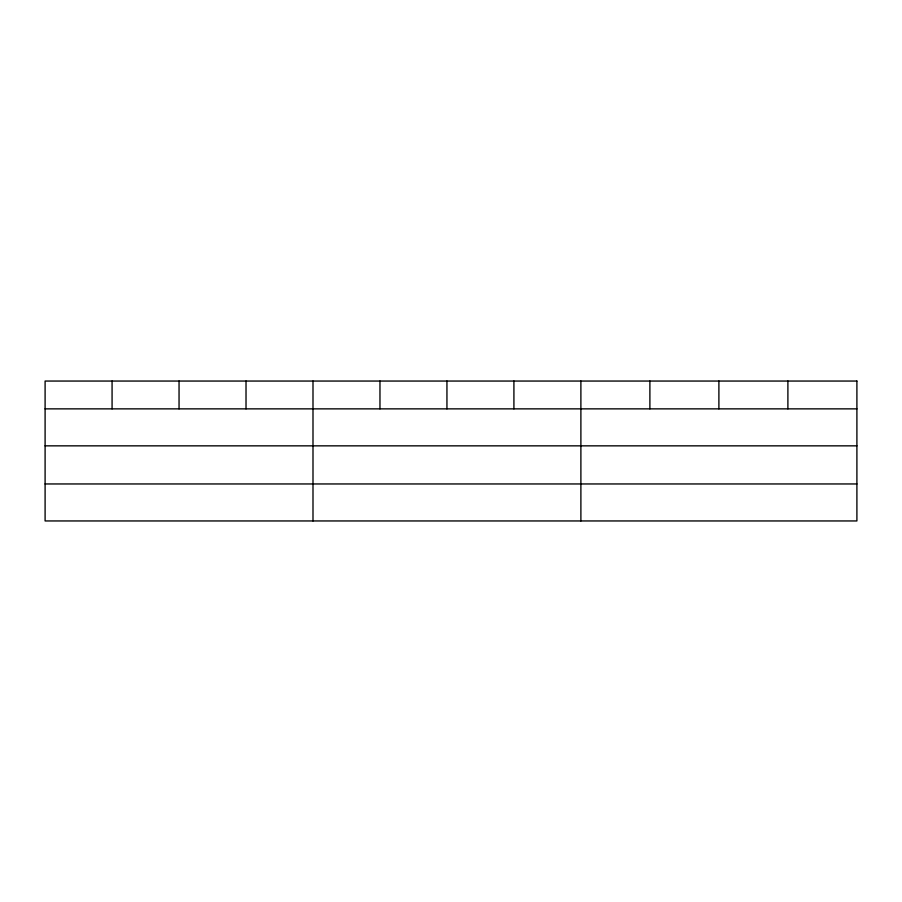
<?xml version="1.0" encoding="UTF-8"?>
<svg xmlns="http://www.w3.org/2000/svg" width="902" height="902" viewBox="0 0 902 902"><rect width="100%" height="100%" fill="white"/><g stroke="black" fill="none" stroke-linecap="round" stroke-linejoin="round"><path stroke-width="1.35" d="M45.1 408.865L856.9 408.865M45.1 445.847L856.9 445.847M45.1 483.957L856.9 483.957M787.897 381.05L787.897 408.865M718.894 381.05L718.894 408.865M649.891 381.05L649.891 408.865M580.888 381.05L580.888 520.95M513.914 381.05L513.914 408.865M446.941 381.05L446.941 408.865M379.967 381.05L379.967 408.865M312.994 381.05L312.994 520.95M246.02 381.05L246.02 408.865M179.047 381.05L179.047 408.865M112.073 381.05L112.073 408.865M856.9 381.05L45.1 381.05L45.1 520.95L856.9 520.95L856.9 381.05"/></g></svg>
